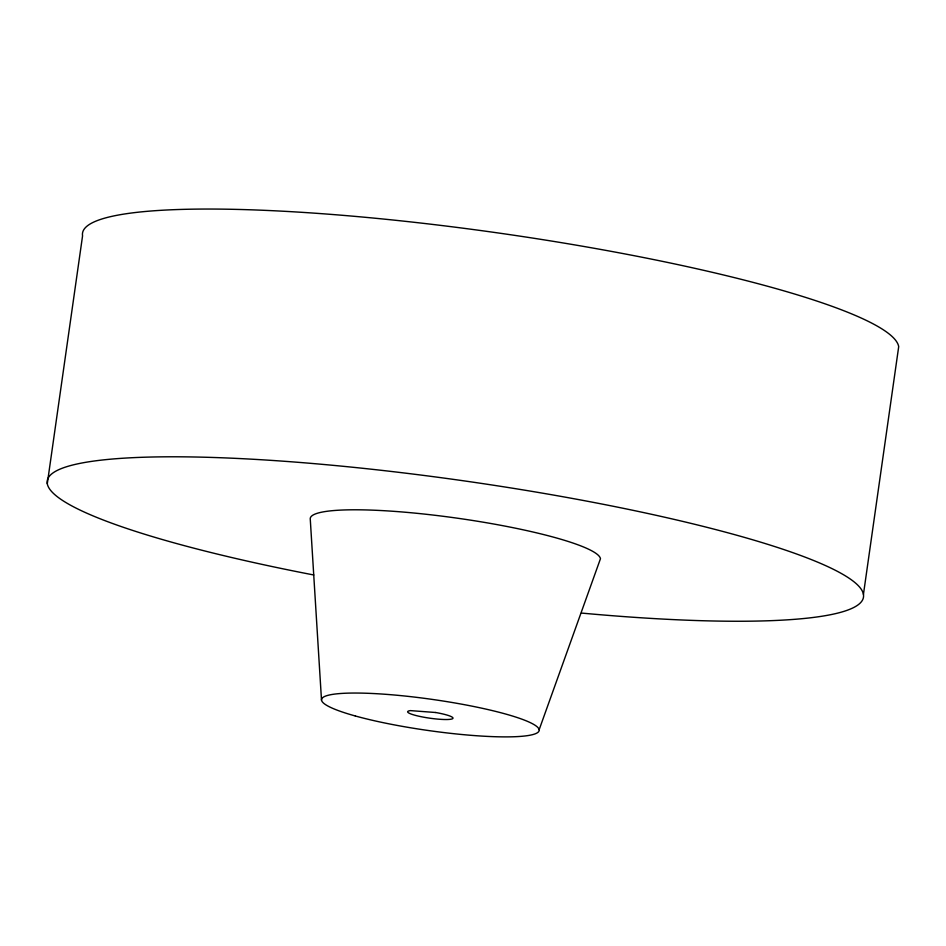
<?xml version="1.0" encoding="UTF-8"?>
<svg xmlns="http://www.w3.org/2000/svg" width="946" height="946" viewBox="0 0 946 946"><rect width="100%" height="100%" fill="white"/><g stroke="black" fill="none" stroke-linecap="round" stroke-linejoin="round"><path stroke-width="1.42" d="M47.3 483.643L82.562 235.885A412.231 58.794 8.1 0 1 480.391 230.493A412.231 58.794 8.1 0 1 898.7 346.662L863.438 594.407M539.149 729.733L600.462 558.719A146.571 20.907 8.1 0 0 451.727 517.415A146.571 20.907 8.1 0 0 310.276 519.33L321.51 700.194M313.765 574.979A412.231 58.794 8.1 0 1 131.671 457.734A412.231 58.794 8.1 0 1 788.81 551.246A412.231 58.794 8.1 0 1 581.459 613.067M435.645 712.504L410.41 710.612A22.905 3.264 8.1 0 0 421.266 716.725A22.905 3.264 8.1 0 0 451.833 719.007A22.905 3.264 8.1 0 0 435.645 712.504M355.318 715.98A109.925 15.68 8.1 0 0 536.145 733.422A109.925 15.68 8.1 0 0 399.531 695.487A109.925 15.68 8.1 0 0 355.318 715.98"/></g></svg>
